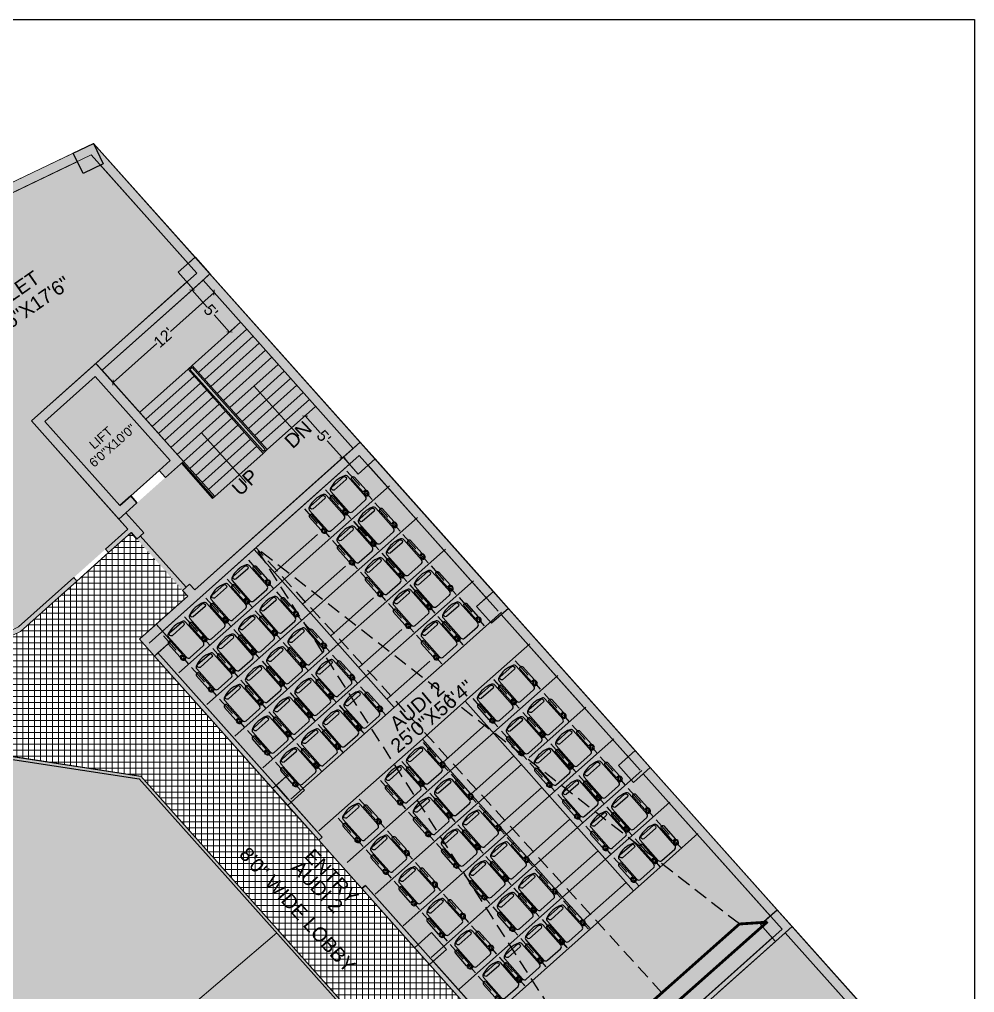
# Model space of a CAD drawing. Header units: inches. Extents: x -13956017 to 293115509, y -946740 to -305538.
# Drawn here: x 1209638 to 1210655, y -916510 to -915474 of the extents above; entities that cross this region are included whole.
import ezdxf

# ---------------------------------------------------------------- set-up
doc = ezdxf.new("R2010")
doc.units = ezdxf.units.IN
doc.header["$LTSCALE"] = 6
doc.header["$PDMODE"] = 2
doc.linetypes.add('DASHED', pattern=[0.75, 0.5, -0.25])
doc.linetypes.add('DASHED2', pattern=[0.375, 0.25, -0.125])
for name, color, linetype in [('A-COLM', 3, 'Continuous'), ('CHAIRS_22', 6, 'Continuous'), ('DIM', 7, 'Continuous'), ('STAIR', 8, 'Continuous'), ('TW', 5, 'Continuous'), ('WAL', 7, 'Continuous')]:
    doc.layers.add(name, color=color, linetype=linetype)
for name, color, linetype, lineweight in [('column', 240, 'Continuous', 25), ('floor hatch', 135, 'Continuous', 13), ('slab', 253, 'Continuous', 25), ('W', 250, 'Continuous', 5), ('wall', 7, 'Continuous', 30), ('wall high', 7, 'Continuous', 30)]:
    doc.layers.add(name, color=color, linetype=linetype, lineweight=lineweight)
doc.styles.add('ARI', font='arial.ttf')
doc.linetypes.add('ZIGZAG', pattern='A,0.0001,-0.2,[131,ltypeshp.shx,S=0.2,R=0,X=-0.2,Y=0],-0.4,[131,ltypeshp.shx,S=0.2,R=180,X=0.2,Y=0],-0.2', length=0.8001)
doc.dimstyles.new('Copy(2) of AA', dxfattribs={"dimtxt": 12, "dimasz": 4, "dimexe": 0.18, "dimexo": 0, "dimgap": 0.09, "dimtad": 0, "dimdec": 0, "dimzin": 0, "dimdsep": 46, "dimlunit": 3, "dimtxsty": 'ARI', "dimblk": 'OBLIQUE', "dimcen": 0.09, "dimclrd": 7, "dimclre": 7, "dimclrt": 7, "dimadec": 0, "dimazin": 0, "dimtfac": 1, "dimtdec": 0, "dimtofl": 0, "dimtmove": 0, "dimatfit": 3, "dimfxl": 1, "dimtolj": 1, "dimtzin": 0, "dimlwd": 5, "dimlwe": 5, "dimarcsym": 0})

# ---------------------------------------------------------------- blocks, each defined once
blk = doc.blocks.new('_Oblique')
at = {"layer": 'DIM', "color": 0, "lineweight": -2}
blk.add_line((-0.5, -0.5), (0.5, 0.5), dxfattribs=at)
blk = doc.blocks.new('*D476')
at = {"layer": 'Defpoints', "color": 0, "ltscale": 10, "transparency": 16777216}
for p in [(1209844.8, -915763.9, 3969.1), (1209845.6, -915764.8), (1209737.3, -915859.8, 3969.1)]:
    blk.add_point(p, dxfattribs=at)
at = {"layer": 'W', "color": 7, "linetype": 'Continuous', "lineweight": 5, "ltscale": 10, "transparency": 16777216}
for p, q in [((1209845.6, -915764.8), (1209799.1, -915806.3)), ((1209844.8, -915763.9), (1209845.7, -915765)), ((1209738.1, -915860.7), (1209784.6, -915819.2)), ((1209737.3, -915859.8), (1209738.3, -915860.9))]:
    blk.add_line(p, q, dxfattribs=at)
at = {"layer": 'W', "color": 7, "lineweight": 5, "ltscale": 10, "transparency": 16777216, "xscale": 4, "yscale": 4, "zscale": 4}
for p, rotation in [((1209845.6, -915764.8), 41.74828806274309), ((1209738.1, -915860.7), 221.7482880627431)]:
    blk.add_blockref('_Oblique', p, dxfattribs=dict(at, rotation=rotation))
at = {"layer": 'W', "color": 7, "lineweight": 30, "ltscale": 10, "transparency": 16777216, "insert": (1209791.9, -915812.8), "char_height": 12, "attachment_point": 5, "rotation": 41.7483, "style": 'ARI'}
blk.add_mtext("\\A1;12'", dxfattribs=at)
blk = doc.blocks.new('*D477')
at = {"layer": 'Defpoints', "color": 0, "ltscale": 10, "transparency": 16777216}
for p in [(1209822.2, -915762.2), (1209828.1, -915756.9, 3969.1), (1209868.1, -915801.7, 3969.1)]:
    blk.add_point(p, dxfattribs=at)
at = {"layer": 'W', "color": 7, "linetype": 'Continuous', "lineweight": 5, "ltscale": 10, "transparency": 16777216}
for p, q in [((1209828.1, -915756.9), (1209822, -915762.3)), ((1209822.2, -915762.2), (1209838.4, -915780.4)), ((1209862.1, -915806.9), (1209845.9, -915788.7)), ((1209868.1, -915801.7), (1209862, -915807.1))]:
    blk.add_line(p, q, dxfattribs=at)
at = {"layer": 'W', "color": 7, "lineweight": 5, "ltscale": 10, "transparency": 16777216, "xscale": 4, "yscale": 4, "zscale": 4}
for p, rotation in [((1209822.2, -915762.2), 131.7482880627238), ((1209862.1, -915806.9), 311.7482880627239)]:
    blk.add_blockref('_Oblique', p, dxfattribs=dict(at, rotation=rotation))
at = {"layer": 'W', "color": 7, "lineweight": 30, "ltscale": 10, "transparency": 16777216, "insert": (1209842.2, -915784.6), "char_height": 12, "attachment_point": 5, "rotation": 311.7483, "style": 'ARI'}
blk.add_mtext("\\A1;5'", dxfattribs=at)
blk = doc.blocks.new('*D478')
at = {"layer": 'Defpoints', "color": 0, "ltscale": 10, "transparency": 16777216}
for p in [(1209944.8, -915894, 3969.1), (1209982.4, -915940.8), (1209984.8, -915938.7, 3969.1)]:
    blk.add_point(p, dxfattribs=at)
at = {"layer": 'W', "color": 7, "linetype": 'Continuous', "lineweight": 5, "ltscale": 10, "transparency": 16777216}
for p, q in [((1209944.8, -915894), (1209942.3, -915896.2)), ((1209942.5, -915896.1), (1209958.7, -915914.3)), ((1209982.4, -915940.8), (1209966.2, -915922.6)), ((1209984.8, -915938.7), (1209982.3, -915941))]:
    blk.add_line(p, q, dxfattribs=at)
at = {"layer": 'W', "color": 7, "lineweight": 5, "ltscale": 10, "transparency": 16777216, "xscale": 4, "yscale": 4, "zscale": 4}
for p, rotation in [((1209942.5, -915896.1), 131.7482880625018), ((1209982.4, -915940.8), 311.7482880625018)]:
    blk.add_blockref('_Oblique', p, dxfattribs=dict(at, rotation=rotation))
at = {"layer": 'W', "color": 7, "lineweight": 30, "ltscale": 10, "transparency": 16777216, "insert": (1209962.5, -915918.5), "char_height": 12, "attachment_point": 5, "rotation": 311.7483, "style": 'ARI'}
blk.add_mtext("\\A1;5'", dxfattribs=at)
blk = doc.blocks.new('chairs -22')
at = {"layer": 'CHAIRS_22', "color": 5}
for p, q in [((-8.68, 23.35), (-21.89, 23.35)), ((-8.68, 23.35), (-8.68, 20.65)), ((-5.04, 19.75), (-25.78, 19.75)), ((-8.68, 20.65), (-21.89, 20.65)), ((-7.1, 19.75), (-7.1, 19.75)), ((-2.99, 4.28), (-2.99, 17.72)), ((-5.04, 2.25), (-25.78, 2.25)), ((-8.68, 1.35), (-21.89, 1.35)), ((-8.68, -1.35), (-8.68, 1.35)), ((-8.68, -1.35), (-21.89, -1.35))]:
    blk.add_line(p, q, dxfattribs=at)
at = {"layer": 'CHAIRS_22', "color": 8, "linetype": 'DASHED2', "ltscale": 10}
for p, q in [((-29.36, 22), (0, 22)), ((-29.36, 0), (0, 0))]:
    blk.add_line(p, q, dxfattribs=at)
at = {"layer": 'CHAIRS_22', "color": 5, "ltscale": 10000}
for p, q in [((-27.8, 4.95), (-27.8, 17.23)), ((-24.86, 17.23), (-24.86, 4.95))]:
    blk.add_line(p, q, dxfattribs=at)
at = {"layer": 'CHAIRS_22', "color": 5, "extrusion": (0, 0, -1)}
for centre, major_axis, ratio, start_param, end_param in [((-21.89, 22), (0.956, 0.956), 0.99999, 2.356189, 5.497782), ((-6.45, 21.99), (-0.956, 0.956), 1, 1.570796326818824, 7.85398163399841)]:
    blk.add_ellipse(centre, major_axis=major_axis, ratio=ratio, start_param=start_param, end_param=end_param, dxfattribs=at)
at = {"layer": 'CHAIRS_22', "color": 5, "ltscale": 10000, "extrusion": (0, 0, -1)}
for centre, major_axis, ratio, start_param, end_param in [((-6.45, 22), (-2.25, 0), 0.797551, 3.141593, 9.424778), ((-26.33, 16.87), (-1.07, 1.07), 1, -0.545586, 2.116382), ((-26.33, 5.31), (-1.07, -1.07), 1, 4.166803, 6.828771)]:
    blk.add_ellipse(centre, major_axis=major_axis, ratio=ratio, start_param=start_param, end_param=end_param, dxfattribs=at)
at = {"layer": 'CHAIRS_22', "color": 5}
for centre, major_axis, ratio, start_param, end_param in [((-1.24, 11), (-28.09, 0), 0.822037, -0.318539, 0.318539), ((-25.78, 17.5), (-1.59, 1.59), 1, 5.497787, 6.735347), ((-5.02, 17.72), (-1.43, 1.43), 1, 3.926991, 5.497787), ((-25.78, 4.5), (-1.59, -1.59), 1, 5.831023, 7.068583), ((-21.89, 0), (0.956, -0.956), 0.99999, 2.356189, 5.497782), ((-6.45, 0.01), (-0.956, -0.956), 1, 1.570796326818824, 7.85398163399841), ((-5.02, 4.28), (-1.43, -1.43), 1, 0.785398, 2.356194)]:
    blk.add_ellipse(centre, major_axis=major_axis, ratio=ratio, start_param=start_param, end_param=end_param, dxfattribs=at)
at = {"layer": 'CHAIRS_22', "color": 5, "ltscale": 10000}
blk.add_ellipse((-6.45, 0), major_axis=(-2.25, 0), ratio=0.797551, start_param=3.141593, end_param=9.424778, dxfattribs=at)
blk = doc.blocks.new('safdfd')
at = {"layer": 'slab', "linetype": 'Continuous', "lineweight": 0, "xscale": 1.375, "yscale": 1.375, "zscale": 1.375, "rotation": 311.5826722409799}
for p in [(985096.5, -885787.8, 3969.1), (985073.8, -885807.9, 3969.1), (985028.6, -885848, 3969.1)]:
    blk.add_blockref('chairs -22', p, dxfattribs=at)

msp = doc.modelspace()

# ---------------------------------------------------------------- hatches: boundary and pattern name
at = {"layer": 'column', "ltscale": 10}
h = msp.add_hatch(color=256, dxfattribs=at)
h.dxf.hatch_style = 1
h.paths.add_polyline_path([(1209695.7, -915616.5), (1209717.4, -915606.2), (1209727.7, -915627.8), (1209706.1, -915638.2)])
h = msp.add_hatch(color=256, dxfattribs=at)
h.dxf.hatch_style = 1
h.paths.add_polyline_path([(1209807.5, -915743.2), (1209825.4, -915727.2), (1209841.3, -915745.1), (1209823.4, -915761.1)])
h = msp.add_hatch(color=256, dxfattribs=at)
h.dxf.hatch_style = 1
h.paths.add_polyline_path([(1209756.9, -915981.3), (1209745.2, -915991.7), (1209665.3, -915902.2), (1209719, -915854.3), (1209798.9, -915943.8), (1209787.2, -915954.2), (1209793.9, -915961.7), (1209813, -915944.6), (1209719.8, -915840.2), (1209651.1, -915901.4), (1209744.4, -916005.9), (1209751.8, -915999.2), (1209763.5, -915988.8)])
h = msp.add_hatch(color=256, dxfattribs=at)
h.dxf.hatch_style = 1
h.paths.add_polyline_path([(1209983.2, -915940.1), (1210001.1, -915924.1), (1210017.1, -915942), (1209999.2, -915958)])
h = msp.add_hatch(color=256, dxfattribs=at)
h.dxf.hatch_style = 1
h.paths.add_polyline_path([(1210125.1, -916099), (1210143, -916083), (1210159, -916101), (1210141, -916116.9)])
h = msp.add_hatch(color=256, dxfattribs=at)
h.dxf.hatch_style = 1
h.paths.add_polyline_path([(1209766.1, -916133.9), (1209784, -916117.9), (1209800, -916135.8), (1209782.1, -916151.8)])
h = msp.add_hatch(color=256, dxfattribs=at)
h.dxf.hatch_style = 1
h.paths.add_polyline_path([(1210276.2, -916268.4), (1210294.1, -916252.4), (1210310.1, -916270.3), (1210292.2, -916286.3)])
h = msp.add_hatch(color=256, dxfattribs=at)
h.dxf.hatch_style = 1
h.paths.add_polyline_path([(1209908, -916292.8), (1209925.9, -916276.8), (1209941.8, -916294.7), (1209923.9, -916310.7)])
h = msp.add_hatch(color=256, dxfattribs=at)
h.dxf.hatch_style = 1
h.paths.add_polyline_path([(1210427.4, -916437.7), (1210445.3, -916421.8), (1210461.3, -916439.7), (1210443.3, -916455.7)])
h = msp.add_hatch(color=256, dxfattribs=at)
h.dxf.hatch_style = 1
h.paths.add_polyline_path([(1210059.1, -916462.2), (1210077, -916446.2), (1210093, -916464.1), (1210075.1, -916480.1)])
at = {"layer": 'floor hatch', "ltscale": 5}
h = msp.add_hatch(dxfattribs=at)
h.set_pattern_fill('NET', color=9, scale=2, angle=90)
h.set_pattern_definition([(90, (225125.152, -30674.727), (-6.35, 4e-16), []), (180, (225125.152, -30674.727), (-8e-16, -6.35), [])])
edge = h.paths.add_edge_path(flags=16)
edge.add_line((1209046.6, -916515.2), (1209595, -916253.2))
edge.add_line((1209595, -916253.2), (1209767.5, -916279.6))
edge.add_line((1209767.5, -916279.6), (1210067, -916615.2))
edge.add_line((1210067, -916615.2), (1210080.3, -916700.5))
edge.add_line((1210080.3, -916700.5), (1209792.3, -917186.6))
edge.add_arc((1209382.9, -917753.5), 699.3, 54.1592, 108.5411)
edge.add_line((1209160.5, -917090.5), (1209006, -916639))
edge.add_line((1209006, -916639), (1209046.6, -916515.2))
h.paths.add_polyline_path([(1208856.8, -916499.5), (1209639.6, -916125.5), (1209757.3, -916020.4), (1209817.6, -916087.9), (1209766.1, -916133.9), (1210223.8, -916646.7), (1209685.3, -917555.6), (1209602.7, -917506.7), (1209612.4, -917490.3), (1209591.7, -917478.1), (1209579.5, -917498.7), (1209585.3, -917502.2), (1209292, -917444), (1209305.3, -917439.5), (1209297.5, -917416.7), (1209274.8, -917424.5), (1209280.9, -917442.5), (1209190.1, -917473.6)])
at = {"layer": 'W', "ltscale": 10}
h = msp.add_hatch(color=256, dxfattribs=at)
h.dxf.hatch_style = 1
h.paths.add_polyline_path([(1208909.5, -916003.2), (1209113.5, -915905.8), (1209109.1, -915896.8), (1208905.2, -915994.2)])
h.paths.add_polyline_path([(1209135.1, -915895.5), (1209339, -915798), (1209334.7, -915789), (1209130.8, -915886.4)])
h.paths.add_polyline_path([(1209360.7, -915787.7), (1209564.6, -915690.3), (1209560.3, -915681.2), (1209356.4, -915778.7)])
h.paths.add_polyline_path([(1209451.8, -915744.2), (1209456.3, -915742), (1209637.3, -916120.8), (1209632.8, -916122.9)])
h.paths.add_polyline_path([(1209582, -915670.9), (1209695.7, -915616.5), (1209700, -915625.6), (1209586.3, -915679.9)])
h.paths.add_polyline_path([(1209717.4, -915606.2), (1209825.4, -915727.2), (1209817.9, -915733.8), (1209724.6, -915629.3), (1209727.7, -915627.8)])
h.paths.add_polyline_path([(1209719.8, -915840.2), (1209816.8, -915753.6), (1209823.4, -915761.1), (1209726.4, -915847.6)])
h.paths.add_polyline_path([(1209993.7, -915930.8), (1210001.1, -915924.1), (1209841.3, -915745.1), (1209833.9, -915751.7)])
h.paths.add_polyline_path([(1209784, -916117.9), (1209817.6, -916087.9), (1209812.2, -916081.9), (1209819.6, -916075.2), (1209825.1, -916081.3), (1209983.5, -915939.8), (1209989.9, -915947.6), (1209790.7, -916125.4)])
h.paths.add_polyline_path([(1209730.1, -916038), (1209754, -916016.6), (1209744.4, -916005.9), (1209751.8, -915999.2), (1209770.9, -916020.5), (1209763.4, -916027.2), (1209757.3, -916020.4), (1209733.4, -916041.7)])
h.paths.add_polyline_path([(1209637.3, -916120.8), (1209696.2, -916068.3), (1209699.5, -916072), (1209639.6, -916125.5), (1209543.9, -916171.2), (1209541.8, -916166.7)])
h.paths.add_polyline_path([(1209316.2, -916274.4), (1209520.1, -916177), (1209522.3, -916181.5), (1209318.3, -916279)])
h.paths.add_polyline_path([(1209222.8, -916319.1), (1209294.5, -916284.8), (1209296.7, -916289.3), (1209224.9, -916323.6)])
h.paths.add_polyline_path([(1209090.6, -916382.2), (1209153.7, -916352.1), (1209155.8, -916356.6), (1209092.8, -916386.7)])
h.paths.add_polyline_path([(1208855.2, -916494.7), (1209068.9, -916392.6), (1209071.1, -916397.1), (1208856.8, -916499.5)])
h.paths.add_polyline_path([(1208579.9, -916588.9), (1208690.6, -916551), (1208693.8, -916560.5), (1208583.1, -916598.4)])
h.paths.add_polyline_path([(1208428.9, -916221.8), (1208439.2, -916243.5), (1208445.8, -916240.3), (1208562.1, -916580.2), (1208552.6, -916583.4)])
h.paths.add_polyline_path([(1208450.6, -916211.5), (1208658, -916112.4), (1208662.3, -916121.4), (1208454.9, -916220.5)])
h.paths.add_polyline_path([(1208679.7, -916102), (1208883.6, -916004.6), (1208887.9, -916013.6), (1208684, -916111)])
h.paths.add_polyline_path([(1209782.1, -916151.8), (1209785.8, -916148.5), (1209911.7, -916289.5), (1209908, -916292.8)])
h.paths.add_polyline_path([(1210135.5, -916089.7), (1210143, -916083), (1210017.1, -915942), (1210009.7, -915948.7)])
h.paths.add_polyline_path([(1210286.7, -916259.1), (1210294.1, -916252.4), (1210159, -916101), (1210151.5, -916107.6)])
h.paths.add_polyline_path([(1210437.8, -916428.4), (1210445.3, -916421.8), (1210310.1, -916270.3), (1210302.6, -916277)])
h.paths.add_polyline_path([(1210240.8, -916629.7), (1210440, -916451.9), (1210443.3, -916455.7), (1210244.1, -916633.4)])
h.paths.add_polyline_path([(1210210.3, -916631.5), (1210214, -916628.2), (1210078.8, -916476.7), (1210075.1, -916480.1)])
h.paths.add_polyline_path([(1210002.9, -916399.2), (1210006.7, -916395.9), (1210062.8, -916458.8), (1210059.1, -916462.2)])
h.paths.add_polyline_path([(1209923.9, -916310.7), (1209927.7, -916307.4), (1209960.8, -916344.5), (1209957.1, -916347.9)])
h.paths.add_polyline_path([(1210453.8, -916446.3), (1210461.3, -916439.7), (1210612.3, -916608.9), (1210596, -916636.5), (1210587.4, -916631.4), (1210600, -916610.1)])
at = {"layer": 'WAL', "lineweight": 9, "true_color": 0x5797dc}
h = msp.add_hatch(color=153, dxfattribs=at)
h.dxf.hatch_style = 1
h.paths.add_polyline_path([(1209456.3, -915742), (1209564.6, -915690.3), (1209570.6, -915702.9), (1209592.3, -915692.6), (1209587.1, -915681.7), (1209586.3, -915679.9), (1209700, -915625.6), (1209706.1, -915638.2), (1209724.6, -915629.3), (1209817.9, -915733.8), (1209807.5, -915743.2), (1209816.8, -915753.6), (1209816.8, -915753.6), (1209651.1, -915901.4), (1209754, -916016.6), (1209637.3, -916120.8)])
at = {"layer": 'WAL', "lineweight": 9, "ltscale": 100, "true_color": 0xffae59}
h = msp.add_hatch(color=21, dxfattribs=at)
h.dxf.hatch_style = 1
h.paths.add_polyline_path([(1209751.8, -915999.2), (1209813, -915944.6), (1209726.4, -915847.6), (1209833.9, -915751.7), (1209993.7, -915930.8), (1209825.1, -916081.3), (1209819.6, -916075.2), (1209812.2, -916081.9), (1209763.4, -916027.2), (1209770.9, -916020.5)])
h = msp.add_hatch(color=21, dxfattribs=at)
h.dxf.hatch_style = 1
h.paths.add_polyline_path([(1209665.3, -915902.2), (1209719, -915854.3), (1209798.9, -915943.8), (1209745.2, -915991.7)])
at = {"layer": 'WAL', "lineweight": 9, "ltscale": 100, "true_color": 0xfaecd6}
h = msp.add_hatch(color=254, dxfattribs=at)
h.dxf.hatch_style = 1
h.paths.add_polyline_path([(1209785.8, -916148.5), (1209800, -916135.8), (1209790.7, -916125.4), (1209989.9, -915947.6), (1209999.2, -915958), (1210009.7, -915948.7), (1210135.5, -916089.7), (1210125.1, -916099), (1210141, -916116.9), (1210151.5, -916107.6), (1210286.7, -916259.1), (1210276.2, -916268.4), (1210292.2, -916286.3), (1210302.6, -916277), (1210437.8, -916428.4), (1210427.4, -916437.7), (1210440, -916451.9), (1210240.8, -916629.7), (1210228.2, -916615.5), (1210214, -916628.2), (1210078.8, -916476.7), (1210093, -916464.1), (1210077, -916446.2), (1210062.8, -916458.8), (1210006.7, -916395.9), (1210002.9, -916399.2), (1209957.1, -916347.9), (1209960.8, -916344.5), (1209927.7, -916307.4), (1209941.8, -916294.7), (1209925.9, -916276.8), (1209911.7, -916289.5)])
at = {"layer": 'WAL', "lineweight": 9, "ltscale": 100, "true_color": 0xc6e1cc}
h = msp.add_hatch(color=254, dxfattribs=at)
h.dxf.hatch_style = 1
edge = h.paths.add_edge_path()
edge.add_line((1209046.6, -916515.2), (1209595, -916253.2))
edge.add_line((1209595, -916253.2), (1209767.5, -916279.6))
edge.add_line((1209767.5, -916279.6), (1210067, -916615.2))
edge.add_line((1210067, -916615.2), (1210080.3, -916700.5))
edge.add_line((1210080.3, -916700.5), (1209792.3, -917186.6))
edge.add_arc((1209382.9, -917753.5), 699.3, 54.1592, 108.5411)
edge.add_line((1209160.5, -917090.5), (1209006, -916639))
edge.add_line((1209006, -916639), (1209046.6, -916515.2))
h.paths.add_polyline_path([(1209464.5, -916623.1), (1209608.5, -916623.1), (1209710.3, -916724.9), (1209710.3, -916868.9), (1209608.5, -916970.8), (1209464.5, -916970.8), (1209362.7, -916868.9), (1209362.7, -916724.9)], flags=16)
at = {"layer": 'WAL', "lineweight": 9, "ltscale": 100, "true_color": 0xb3beaa}
h = msp.add_hatch(color=253, dxfattribs=at)
h.dxf.hatch_style = 1
h.paths.add_polyline_path([(1210374.7, -916516.9), (1210453.8, -916446.3), (1210600, -916610.1), (1210587.4, -916631.4), (1210413.5, -916528.3), (1210408.4, -916536.9)])

# ---------------------------------------------------------------- linework, layer by layer
at = {"layer": 'A-COLM', "linetype": 'DASHED', "ltscale": 5}
for p in [(1210405, -916437, 3969.1), (1210322.5, -916510.2, 3969.1), (1210240, -916583.5, 3969.1)]:
    msp.add_line(p, (1209890.3, -916036.5, 3969.1), dxfattribs=at)
at = {"layer": 'column', "ltscale": 10}
msp.add_lwpolyline([(1209695.7, -915616.5), (1209717.4, -915606.2), (1209727.7, -915627.8), (1209706.1, -915638.2), (1209695.7, -915616.5)], dxfattribs=at)
at = {"layer": 'column', "ltscale": 10, "elevation": 3969.1}
for points in [[(1209807.5, -915743.2), (1209825.4, -915727.2), (1209841.3, -915745.1), (1209823.4, -915761.1), (1209807.5, -915743.2)], [(1209756.9, -915981.3), (1209745.2, -915991.7), (1209665.3, -915902.2), (1209719, -915854.3), (1209798.9, -915943.8), (1209787.2, -915954.2), (1209793.9, -915961.7), (1209813, -915944.6), (1209719.8, -915840.2), (1209651.1, -915901.4), (1209744.4, -916005.9), (1209751.8, -915999.2), (1209751.8, -915999.2), (1209763.5, -915988.8), (1209756.9, -915981.3)], [(1209983.2, -915940.1), (1210001.1, -915924.1), (1210017.1, -915942), (1209999.2, -915958), (1209983.2, -915940.1)], [(1210125.1, -916099), (1210143, -916083), (1210159, -916101), (1210141, -916116.9), (1210125.1, -916099)], [(1209766.1, -916133.9), (1209784, -916117.9), (1209800, -916135.8), (1209782.1, -916151.8), (1209766.1, -916133.9)], [(1210276.2, -916268.4), (1210294.1, -916252.4), (1210310.1, -916270.3), (1210292.2, -916286.3), (1210276.2, -916268.4)], [(1209908, -916292.8), (1209925.9, -916276.8), (1209941.8, -916294.7), (1209923.9, -916310.7), (1209908, -916292.8)], [(1210427.4, -916437.7), (1210445.3, -916421.8), (1210461.3, -916439.7), (1210443.3, -916455.7), (1210427.4, -916437.7)], [(1210059.1, -916462.2), (1210077, -916446.2), (1210093, -916464.1), (1210075.1, -916480.1), (1210059.1, -916462.2)]]:
    msp.add_lwpolyline(points, dxfattribs=at)
at = {"layer": 'STAIR', "color": 4, "ltscale": 5, "const_width": 3, "elevation": 3969.1}
for points in [[(1210234, -916612.8), (1210434.9, -916434.6)], [(1210240, -916583.5), (1210405, -916437)], [(1210434.9, -916435), (1210405, -916437)]]:
    msp.add_lwpolyline(points, dxfattribs=at)
at = {"layer": 'TW', "ltscale": 10}
for p, q in [((1209810.8, -915946.6, 3969.1), (1209844.1, -915983.9, 3969.1)), ((1209811.9, -915945.6, 3969.1), (1209845.2, -915982.9, 3969.1)), ((1209813, -915944.6, 3969.1), (1209846.3, -915981.9, 3969.1)), ((1209846.3, -915981.9, 3969.1), (1209844.1, -915983.9, 3969.1)), ((1209595, -916253.2, 3969.1), (1209767.5, -916279.6, 3969.1)), ((1209595.4, -916256.3, 3969.1), (1209766, -916282.4, 3969.1)), ((1209766, -916282.4, 3969.1), (1210064.2, -916616.5, 3969.1)), ((1209767.5, -916279.6, 3969.1), (1210067, -916615.2, 3969.1))]:
    msp.add_line(p, q, dxfattribs=at)
at = {"layer": 'TW', "ltscale": 10, "elevation": 3969.1}
msp.add_lwpolyline([(1209902.3, -915932), (1209822.4, -915842.4), (1209817.9, -915846.4), (1209897.8, -915936), (1209902.3, -915932)], dxfattribs=at)
msp.add_lwpolyline([(1209900.1, -915931.9), (1209822.2, -915844.6), (1209820, -915846.6), (1209897.9, -915933.8)], close=True, dxfattribs=at)
at = {"layer": 'W', "ltscale": 10}
for p, q in [((1209717.4, -915606.2, 3969.1), (1210612.3, -916608.9, 3969.1)), ((1209493.2, -915724.4, 3969.1), (1209714.9, -915618.4, 3969.1)), ((1209714.9, -915618.4, 3969.1), (1209827.2, -915744.3, 3969.1)), ((1209651.1, -915901.4, 3969.1), (1209827.2, -915744.3, 3969.1)), ((1209726.4, -915847.6, 3969.1), (1209833.9, -915751.7, 3969.1)), ((1209822.4, -915842.4, 3969.1), (1209873.8, -915796.5, 3969.1)), ((1209829, -915849.9, 3969.1), (1209880.5, -915804, 3969.1)), ((1209835.7, -915857.4, 3969.1), (1209887.1, -915811.4, 3969.1)), ((1209842.3, -915864.8, 3969.1), (1209893.8, -915818.9, 3969.1)), ((1209849, -915872.3, 3969.1), (1209900.5, -915826.3, 3969.1)), ((1209855.6, -915879.7, 3969.1), (1209907.1, -915833.8, 3969.1)), ((1209766.4, -915892.4, 3969.1), (1209817.9, -915846.4, 3969.1)), ((1209862.3, -915887.2, 3969.1), (1209913.8, -915841.3, 3969.1)), ((1209869, -915894.7, 3969.1), (1209920.4, -915848.7, 3969.1)), ((1209773.1, -915899.8, 3969.1), (1209824.5, -915853.9, 3969.1)), ((1209875.6, -915902.1, 3969.1), (1209927.1, -915856.2, 3969.1)), ((1209779.7, -915907.3, 3969.1), (1209831.2, -915861.4, 3969.1)), ((1209786.4, -915914.8, 3969.1), (1209837.9, -915868.8, 3969.1)), ((1209882.3, -915909.6, 3969.1), (1209933.8, -915863.6, 3969.1)), ((1209793, -915922.2, 3969.1), (1209844.5, -915876.3, 3969.1)), ((1209888.9, -915917.1, 3969.1), (1209940.4, -915871.1, 3969.1)), ((1209895.6, -915924.5, 3969.1), (1209947.1, -915878.6, 3969.1)), ((1209799.7, -915929.7, 3969.1), (1209851.2, -915883.7, 3969.1)), ((1209806.3, -915937.1, 3969.1), (1209857.8, -915891.2, 3969.1)), ((1209902.3, -915932, 3969.1), (1209953.7, -915886, 3969.1)), ((1209813, -915944.6, 3969.1), (1209864.5, -915898.7, 3969.1)), ((1209819.7, -915952.1, 3969.1), (1209871.1, -915906.1, 3969.1)), ((1209826.3, -915959.5, 3969.1), (1209877.8, -915913.6, 3969.1)), ((1209833, -915967, 3969.1), (1209884.5, -915921, 3969.1)), ((1209825.1, -916081.3, 3969.1), (1209993.7, -915930.8, 3969.1)), ((1209839.6, -915974.5, 3969.1), (1209891.1, -915928.5, 3969.1)), ((1209846.3, -915981.9, 3969.1), (1209897.8, -915936, 3969.1)), ((1210000.3, -915938.3, 3969.1), (1210075.6, -916022.6, 3969.1)), ((1209787.2, -915954.2, 3969.1), (1209756.9, -915981.3, 3969.1)), ((1209776.5, -916138, 3969.1), (1209925, -916005.5, 3969.1)), ((1209733.4, -916041.7, 3969.1), (1209757.3, -916020.4, 3969.1)), ((1210075.6, -916022.6, 3969.1), (1210148.2, -916103.9, 3969.1)), ((1209699.5, -916072, 3969.1), (1209733.4, -916041.7, 3969.1)), ((1209733.4, -916041.7, 3969.1), (1209730.1, -916038, 3969.1)), ((1209637.3, -916120.8, 3969.1), (1209696.2, -916068.3, 3969.1)), ((1209639.6, -916125.5, 3969.1), (1209699.5, -916072, 3969.1)), ((1209699.5, -916072, 3969.1), (1209696.2, -916068.3, 3969.1)), ((1209812.2, -916081.9, 3969.1), (1209819.6, -916075.2, 3969.1)), ((1209819.6, -916075.2, 3969.1), (1209825.1, -916081.3, 3969.1)), ((1209812.2, -916081.9, 3969.1), (1209817.6, -916087.9, 3969.1)), ((1210151.5, -916107.6, 3969.1), (1210226.7, -916191.9, 3969.1)), ((1209224.9, -916323.6, 3969.1), (1209639.6, -916125.5, 3969.1)), ((1209785.8, -916148.5, 3969.1), (1209960.8, -916344.5, 3969.1)), ((1209782.1, -916151.8, 3969.1), (1209957.1, -916347.9, 3969.1)), ((1210226.7, -916191.9, 3969.1), (1210299.3, -916273.2, 3969.1)), ((1210302.6, -916277, 3969.1), (1210450.5, -916442.6, 3969.1)), ((1209957.1, -916347.9, 3969.1), (1210002.9, -916399.2, 3969.1)), ((1210006.7, -916395.9, 3969.1), (1210208, -916621.5, 3969.1)), ((1210002.9, -916399.2, 3969.1), (1210204.3, -916624.8, 3969.1)), ((1209162.4, -917086.7, 3969.1), (1209912.3, -916446.4, 3969.1)), ((1210226.6, -916642.4, 3969.1), (1210450.5, -916442.6, 3969.1)), ((1210453.8, -916446.3, 3969.1), (1210600, -916610.1, 3969.1))]:
    msp.add_line(p, q, dxfattribs=at)
at = {"layer": 'W', "lineweight": 30, "ltscale": 10}
for p, q in [((1209833.9, -915751.7, 3969.1), (1209993.7, -915930.8, 3969.1)), ((1209726.4, -915847.6, 3969.1), (1209813, -915944.6, 3969.1)), ((1209665.3, -915902.2, 3969.1), (1209719, -915854.3, 3969.1)), ((1209719, -915854.3, 3969.1), (1209798.9, -915943.8, 3969.1)), ((1209651.1, -915901.4, 3969.1), (1209754, -916016.6, 3969.1)), ((1209665.3, -915902.2, 3969.1), (1209745.2, -915991.7, 3969.1)), ((1209925, -916005.5, 3969.1), (1210000.3, -915938.3, 3969.1)), ((1209787.2, -915954.2, 3969.1), (1209798.9, -915943.8, 3969.1)), ((1209793.9, -915961.7, 3969.1), (1209813, -915944.6, 3969.1)), ((1209787.2, -915954.2, 3969.1), (1209793.9, -915961.7, 3969.1)), ((1209745.2, -915991.7, 3969.1), (1209756.9, -915981.3, 3969.1)), ((1209756.9, -915981.3, 3969.1), (1209763.5, -915988.8, 3969.1)), ((1209751.8, -915999.2, 3969.1), (1209763.5, -915988.8, 3969.1)), ((1209751.8, -915999.2, 3969.1), (1209770.9, -916020.5, 3969.1)), ((1209730.1, -916038, 3969.1), (1209754, -916016.6, 3969.1)), ((1209757.3, -916020.4, 3969.1), (1209763.4, -916027.2, 3969.1)), ((1209763.4, -916027.2, 3969.1), (1209770.9, -916020.5, 3969.1)), ((1209766.1, -916133.9, 3969.1), (1209817.6, -916087.9, 3969.1)), ((1209911.7, -916289.5, 3969.1), (1209924.3, -916303.6, 3969.1)), ((1209957.1, -916347.9, 3969.1), (1209960.8, -916344.5, 3969.1)), ((1210002.9, -916399.2, 3969.1), (1210006.7, -916395.9, 3969.1)), ((1210382.5, -916510, 3969.1), (1210453.8, -916446.3, 3969.1))]:
    msp.add_line(p, q, dxfattribs=at)
at = {"layer": 'W', "linetype": 'ZIGZAG', "ltscale": 2}
msp.add_line((1209815.9, -916078.5, 3969.1), (1209767.1, -916023.9, 3969.1), dxfattribs=at)
at = {"layer": 'W', "ltscale": 10, "elevation": 3969.1}
msp.add_lwpolyline([(1208646.7, -916858.4), (1208428.9, -916221.8), (1209717.4, -915606.2)], dxfattribs=at)
at = {"layer": 'W', "ltscale": 10}
msp.add_lwpolyline([(1209717.4, -915606.2), (1209825.4, -915727.2), (1209817.9, -915733.8), (1209724.6, -915629.3), (1209727.7, -915627.8)], close=True, dxfattribs=at)
at = {"layer": 'W', "ltscale": 10, "elevation": 3969.1}
for points in [[(1209582, -915670.9), (1209695.7, -915616.5), (1209700, -915625.6), (1209586.3, -915679.9)], [(1209993.7, -915930.8), (1210001.1, -915924.1), (1209841.3, -915745.1), (1209833.9, -915751.7)], [(1209719.8, -915840.2), (1209816.8, -915753.6), (1209823.4, -915761.1), (1209726.4, -915847.6)], [(1209784, -916117.9), (1209817.6, -916087.9), (1209812.2, -916081.9), (1209819.6, -916075.2), (1209825.1, -916081.3), (1209983.5, -915939.8), (1209989.9, -915947.6), (1209790.7, -916125.4)], [(1210135.5, -916089.7), (1210143, -916083), (1210017.1, -915942), (1210009.7, -915948.7)], [(1209730.1, -916038), (1209754, -916016.6), (1209744.4, -916005.9), (1209751.8, -915999.2), (1209770.9, -916020.5), (1209763.4, -916027.2), (1209757.3, -916020.4), (1209733.4, -916041.7)], [(1209637.3, -916120.8), (1209696.2, -916068.3), (1209699.5, -916072), (1209639.6, -916125.5), (1209543.9, -916171.2), (1209541.8, -916166.7)], [(1210286.7, -916259.1), (1210294.1, -916252.4), (1210159, -916101), (1210151.5, -916107.6)], [(1209782.1, -916151.8), (1209785.8, -916148.5), (1209911.7, -916289.5), (1209908, -916292.8)], [(1210437.8, -916428.4), (1210445.3, -916421.8), (1210310.1, -916270.3), (1210302.6, -916277)], [(1209923.9, -916310.7), (1209927.7, -916307.4), (1209960.8, -916344.5), (1209957.1, -916347.9)], [(1210002.9, -916399.2), (1210006.7, -916395.9), (1210062.8, -916458.8), (1210059.1, -916462.2)], [(1210453.8, -916446.3), (1210461.3, -916439.7), (1210612.3, -916608.9), (1210596, -916636.5), (1210587.4, -916631.4), (1210600, -916610.1)], [(1210240.8, -916629.7), (1210440, -916451.9), (1210443.3, -916455.7), (1210244.1, -916633.4)], [(1210210.3, -916631.5), (1210214, -916628.2), (1210078.8, -916476.7), (1210075.1, -916480.1)]]:
    msp.add_lwpolyline(points, close=True, dxfattribs=at)
at = {"layer": 'W', "color": 1, "ltscale": 10, "elevation": 3969.1}
msp.add_lwpolyline([(1210214, -916628.2), (1210078.8, -916476.7), (1210093, -916464.1), (1210077, -916446.2), (1210062.8, -916458.8), (1210006.7, -916395.9), (1210002.9, -916399.2), (1209957.1, -916347.9), (1209960.8, -916344.5), (1209927.7, -916307.4), (1209941.8, -916294.7), (1209925.9, -916276.8), (1209911.7, -916289.5), (1209785.8, -916148.5), (1209800, -916135.8), (1209790.7, -916125.4), (1209989.9, -915947.6), (1209999.2, -915958), (1210009.7, -915948.7), (1210135.5, -916089.7), (1210125.1, -916099), (1210141, -916116.9), (1210151.5, -916107.6), (1210286.7, -916259.1), (1210276.2, -916268.4), (1210292.2, -916286.3), (1210302.6, -916277), (1210437.8, -916428.4), (1210427.4, -916437.7), (1210440, -916451.9), (1210240.8, -916629.7)], dxfattribs=at)
msp.add_lwpolyline([(1209046.6, -916515.2), (1209595, -916253.2), (1209767.5, -916279.6), (1210067, -916615.2), (1210080.3, -916700.5), (1209792.3, -917186.6, 0.241842), (1209160.5, -917090.5), (1209006, -916639)], format="xyb", close=True, dxfattribs=at)
at = {"layer": 'WAL', "color": 1, "lineweight": 9}
for p, q in [((1209963.8, -916031.4, 3969.1), (1210032.4, -915970.6, 3969.1)), ((1209993.6, -916065.1, 3969.1), (1210062.2, -916004.2, 3969.1)), ((1210037.5, -916206.6, 3969.1), (1209888.2, -916038.4, 3969.1)), ((1210023.5, -916098.8, 3969.1), (1210092.1, -916037.9, 3969.1)), ((1209808, -916169.7, 3969.1), (1209918, -916072, 3969.1)), ((1210053.4, -916132.4, 3969.1), (1210122, -916071.6, 3969.1)), ((1209837.8, -916203.3, 3969.1), (1209947.9, -916105.7, 3969.1)), ((1210091.4, -916158.9, 3969.1), (1210151.8, -916105.2, 3969.1)), ((1209867.7, -916237, 3969.1), (1209977.8, -916139.3, 3969.1)), ((1210121.2, -916192.5, 3969.1), (1210181.7, -916138.9, 3969.1)), ((1209897.6, -916270.7, 3969.1), (1210007.6, -916173, 3969.1)), ((1210143.2, -916233.2, 3969.1), (1210211.6, -916172.5, 3969.1)), ((1210155.6, -916247.6, 3969.1), (1210113.1, -916199.7, 3969.1)), ((1209927.4, -916304.3, 3969.1), (1210037.5, -916206.6, 3969.1)), ((1210181, -916259.8, 3969.1), (1210241.4, -916206.2, 3969.1)), ((1209957.3, -916338, 3969.1), (1210067.4, -916240.3, 3969.1)), ((1210109.9, -916288.2, 3969.1), (1210067.4, -916240.3, 3969.1)), ((1210202.7, -916300.7, 3969.1), (1210271.3, -916239.9, 3969.1)), ((1210292.3, -916401.7, 3969.1), (1210155.6, -916247.6, 3969.1)), ((1209987.2, -916371.6, 3969.1), (1210097.2, -916274, 3969.1)), ((1210232.6, -916334.4, 3969.1), (1210301.2, -916273.5, 3969.1)), ((1210246.6, -916442.3, 3969.1), (1210109.9, -916288.2, 3969.1)), ((1210017, -916405.3, 3969.1), (1210127.1, -916307.6, 3969.1)), ((1210262.4, -916368, 3969.1), (1210331, -916307.2, 3969.1)), ((1210046.9, -916439, 3969.1), (1210157, -916341.3, 3969.1)), ((1210300.4, -916394.5, 3969.1), (1210360.9, -916340.8, 3969.1)), ((1210076.8, -916472.6, 3969.1), (1210186.8, -916374.9, 3969.1)), ((1210106.6, -916506.3, 3969.1), (1210216.7, -916408.6, 3969.1)), ((1210136.5, -916539.9, 3969.1), (1210246.6, -916442.3, 3969.1))]:
    msp.add_line(p, q, dxfattribs=at)
at = {"layer": 'WAL', "color": 250, "lineweight": 9}
for p, q in [((1209910.1, -916063, 3969.1), (1209955.8, -916022.5, 3969.1)), ((1209918, -916072, 3969.1), (1209963.8, -916031.4, 3969.1)), ((1209939.9, -916096.7, 3969.1), (1209985.7, -916056.1, 3969.1)), ((1209947.9, -916105.7, 3969.1), (1209993.6, -916065.1, 3969.1)), ((1209969.8, -916130.4, 3969.1), (1210015.5, -916089.8, 3969.1)), ((1209977.8, -916139.3, 3969.1), (1210023.5, -916098.8, 3969.1)), ((1209999.7, -916164, 3969.1), (1210045.4, -916123.5, 3969.1)), ((1210007.6, -916173, 3969.1), (1210053.4, -916132.4, 3969.1)), ((1210029.5, -916197.7, 3969.1), (1210075.3, -916157.1, 3969.1)), ((1210037.5, -916206.6, 3969.1), (1210091.4, -916158.9, 3969.1)), ((1210067.4, -916240.3, 3969.1), (1210121.2, -916192.5, 3969.1)), ((1210089.3, -916265, 3969.1), (1210135, -916224.4, 3969.1)), ((1210097.2, -916274, 3969.1), (1210143, -916233.4, 3969.1)), ((1210119.1, -916298.7, 3969.1), (1210164.9, -916258.1, 3969.1)), ((1210127.1, -916307.6, 3969.1), (1210172.8, -916267.1, 3969.1)), ((1210149, -916332.3, 3969.1), (1210194.7, -916291.8, 3969.1)), ((1210157, -916341.3, 3969.1), (1210202.7, -916300.7, 3969.1)), ((1210178.9, -916366, 3969.1), (1210224.6, -916325.4, 3969.1)), ((1210186.8, -916374.9, 3969.1), (1210232.6, -916334.4, 3969.1)), ((1210208.7, -916399.6, 3969.1), (1210254.5, -916359.1, 3969.1)), ((1210216.7, -916408.6, 3969.1), (1210262.4, -916368, 3969.1)), ((1210238.6, -916433.3, 3969.1), (1210284.3, -916392.7, 3969.1)), ((1210246.6, -916442.3, 3969.1), (1210300.4, -916394.5, 3969.1))]:
    msp.add_line(p, q, dxfattribs=at)
at = {"layer": 'wall high', "lineweight": 25}
msp.add_lwpolyline([(1208349.5, -915474.2), (1210655.4, -915474.2), (1210655.4, -918029.5), (1208349.5, -918029.5)], close=True, dxfattribs=at)

# ---------------------------------------------------------------- block references
at = {"layer": 'slab', "linetype": 'Continuous', "lineweight": 0, "xscale": 1.375, "yscale": 1.375, "zscale": 1.375, "rotation": 311.5826722409799}
for p in [(1209991.2, -916005.2, 3969.1), (1209968.6, -916025.3, 3969.1), (1210021.1, -916038.8, 3969.1), (1209998.4, -916058.9, 3969.1), (1210050.9, -916072.5, 3969.1), (1210028.3, -916092.6, 3969.1), (1209886.4, -916100.1, 3969.1), (1210080.8, -916106.2, 3969.1), (1209863.8, -916120.2, 3969.1), (1210058.2, -916126.2, 3969.1), (1209841.1, -916140.3, 3969.1), (1209916.2, -916133.8, 3969.1), (1210110.7, -916139.8, 3969.1), (1209818.5, -916160.3, 3969.1), (1209893.6, -916153.8, 3969.1), (1210088, -916159.9, 3969.1), (1209946.1, -916167.4, 3969.1), (1209871, -916173.9, 3969.1), (1209923.5, -916187.5, 3969.1), (1209848.4, -916194, 3969.1), (1209976, -916201.1, 3969.1), (1209900.9, -916207.6, 3969.1), (1210170.4, -916207.1, 3969.1), (1209953.4, -916221.2, 3969.1), (1209878.2, -916227.7, 3969.1), (1210147.8, -916227.2, 3969.1), (1209930.7, -916241.2, 3969.1), (1210005.8, -916234.7, 3969.1), (1210201.2, -916241.9, 3969.1), (1209908.1, -916261.3, 3969.1), (1209983.2, -916254.8, 3969.1), (1210178.6, -916262, 3969.1), (1209960.6, -916274.9, 3969.1), (1210231.1, -916275.5, 3969.1), (1209938, -916295, 3969.1), (1210208.5, -916295.6, 3969.1), (1210260.9, -916309.2, 3969.1), (1210238.3, -916329.3, 3969.1), (1210290.8, -916342.9, 3969.1), (1210268.2, -916362.9, 3969.1), (1210320.7, -916376.5, 3969.1), (1210298.1, -916396.6, 3969.1), (1210176.4, -916502.7, 3969.1)]:
    msp.add_blockref('chairs -22', p, dxfattribs=at)
at = {"layer": 'W', "color": 1}
for p in [(224975.8, -30506.4), (225005.7, -30540.1), (225035.6, -30573.7), (225065.4, -30607.4), (225095.3, -30641.1), (225125.2, -30674.7)]:
    msp.add_blockref('safdfd', p, dxfattribs=at)

# ---------------------------------------------------------------- texts
at = {"layer": 'wall', "lineweight": 25, "style": 'ARI'}
for s, height, rotation, p in [('TOILET', 15, 34.7349, (1209601.5, -915794.7, -3969.1)), ('26\'6"X17\'6"', 15, 34.7349, (1209606.4, -915819.5, -3969.1)), ('DN', 15, 43.8358, (1209929.4, -915931.9)), ('LIFT', 9.6, 41.8158, (1209718, -915932.3, -5080.5)), ('6\'0"X10\'0"', 9.6, 41.8158, (1209717.9, -915951.6, -5080.5)), ('UP', 15, 43.8358, (1209873.4, -915982.3)), ('25\'0"X56\'4"', 15, 39.8205, (1210041.4, -916255.8, -3969.1)), ('AUDI 2', 15, 39.8205, (1210040.6, -916232.2, -3969.1)), ('8\'0" WIDE LOBBY', 15, 312.3027, (1209871.4, -916363.7, -3969.1)), ('ENTRY', 15, 313.8217, (1209940.9, -916365.7, 0)), ('AUDI 2', 15, 313.8217, (1209926.7, -916378, 0))]:
    msp.add_text(s, height=height, rotation=rotation, dxfattribs=at).set_placement(p)

# ---------------------------------------------------------------- dimensions: what is measured, and where the dimension line sits
at = {"layer": 'W', "lineweight": 30, "ltscale": 10}
for p1, p2, distance, picture, middle in [((1209737.3, -915859.8, 3969.1), (1209844.8, -915763.9, 3969.1), -1.2, '*D476', (1209791.9, -915812.8)), ((1209868.1, -915801.7, 3969.1), (1209828.1, -915756.9, 3969.1), 7.9, '*D477', (1209842.2, -915784.6)), ((1209944.8, -915894, 3969.1), (1209984.8, -915938.7, 3969.1), -3.2, '*D478', (1209962.5, -915918.5))]:
    dim = msp.add_aligned_dim(p1=p1, p2=p2, distance=distance, dimstyle='Copy(2) of AA', dxfattribs=at)
    dim.commit()
    dim.dimension.update_dxf_attribs({"geometry": picture, "text_midpoint": middle})

# ---------------------------------------------------------------- leaders
for points in [[(1209888, -915864.2, 3969.1), (1209935.9, -915917.3, 3969.1)], [(1209832.1, -915914.2, 3969.1), (1209879.9, -915967.2, 3969.1)]]:
    msp.add_leader(points, dimstyle='Copy(2) of AA', override={"dimgap": 0.09, "dimtad": 0}, dxfattribs=at)

doc.saveas('drawing.dxf')
